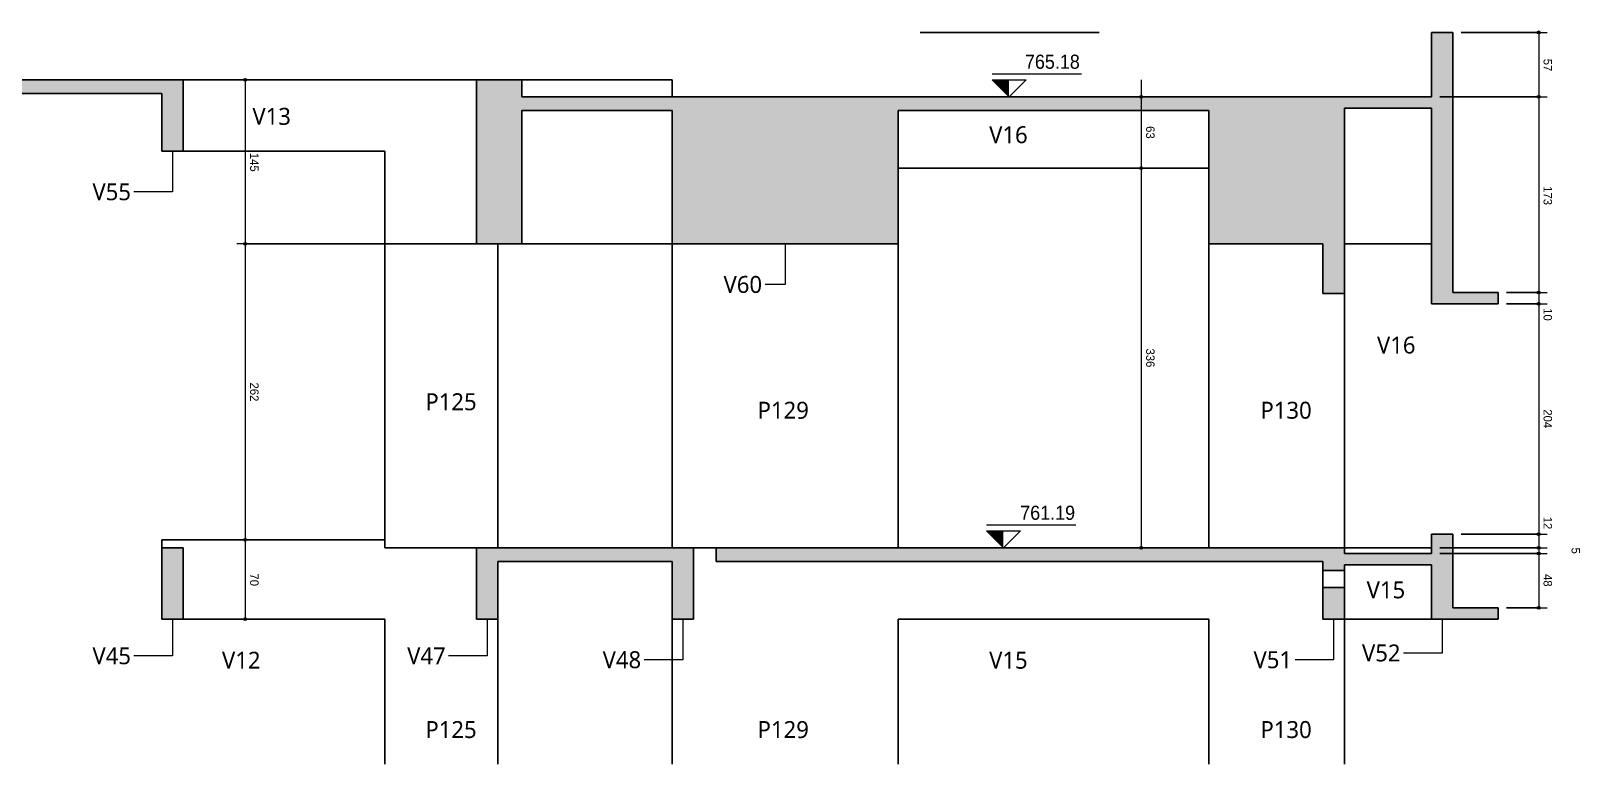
# Model space of a CAD drawing. Header units: centimetres. Extents: x -2136 to 34701, y -1430 to 84208.
# Drawn here: x 23695 to 25066, y 75928 to 76576 of the extents above; entities that cross this region are included whole.
import ezdxf

# ---------------------------------------------------------------- set-up
doc = ezdxf.new("R2010")
doc.units = ezdxf.units.CM
for name, color, linetype, lineweight in [('A-ANNO-DIMS', 7, 'Continuous', 9), ('A-ANNO-DIMS-50', 7, 'Continuous', 9), ('A-FLOR', 7, 'Continuous', 18), ('A-WALL', 7, 'Continuous', 25), ('G-ANNO-DIMS', 7, 'Continuous', 9), ('S-BEAM', 7, 'Continuous', 18), ('S-BEAM-IDEN', 7, 'Continuous', 9), ('S-COLS', 7, 'Continuous', 18), ('S-COLS-IDEN', 7, 'Continuous', 9)]:
    doc.layers.add(name, color=color, linetype=linetype, lineweight=lineweight)
doc.styles.add('Fira Sans', font='FiraSans-Regular.ttf', dxfattribs={"width": 0.95, "height": 12.5})
doc.styles.add('Fira Sans_3', font='FiraSans-Regular.ttf', dxfattribs={"height": 7.5})
doc.styles.add('Gadugi', font='gadugi.ttf', dxfattribs={"height": 15})
doc.dimstyles.new('PED_R80_1_5mm_ACIMA_As_DIR__R00', dxfattribs={"dimscale": 30.48, "dimtxt": 10.229846, "dimasz": 0.328084, "dimexe": 0.246063, "dimexo": 0.246063, "dimgap": 0.049213, "dimtad": 1, "dimdec": 1, "dimrnd": 0.5, "dimdsep": 46, "dimtxsty": 'Fira Sans_3', "dimblk1": 'DOTSMALL', "dimblk2": 'DOTSMALL', "dimsah": 1, "dimcen": 0.09, "dimdle": 0.492126, "dimazin": 0, "dimtfac": 1, "dimtdec": 4, "dimtix": 1, "dimtmove": 0, "dimatfit": 3, "dimfxl": 1, "dimtvp": 1, "dimtolj": 1, "dimtzin": 0, "dimarcsym": 2})
doc.dimstyles.new('PED_R80_1_5mm_ACIMA_As_DIR__R00_2', dxfattribs={"dimscale": 30.48, "dimtxt": 10.229846, "dimasz": 0.328084, "dimexe": 0.246063, "dimexo": 0.246063, "dimgap": 0.049213, "dimtad": 1, "dimdec": 1, "dimrnd": 0.5, "dimdsep": 46, "dimtxsty": 'Fira Sans_3', "dimblk1": 'DOTSMALL', "dimblk2": 'DOTSMALL', "dimsah": 1, "dimcen": 0.09, "dimdle": 0.492126, "dimazin": 0, "dimtfac": 1, "dimtdec": 4, "dimtix": 1, "dimtmove": 2, "dimatfit": 3, "dimfxl": 1, "dimtvp": 1, "dimtolj": 1, "dimtzin": 0, "dimarcsym": 2})

# ---------------------------------------------------------------- blocks, each defined once
blk = doc.blocks.new('DIMBLOCK699-CT002 K1 - CORTE B-B')
at = {"layer": 'A-ANNO-DIMS-50'}
h = blk.add_hatch(color=256, dxfattribs=at)
edge = h.paths.add_edge_path(flags=0)
edge.add_arc((23884.8, 76533), 1.25, 0, 360)
h = blk.add_hatch(color=256, dxfattribs=at)
edge = h.paths.add_edge_path(flags=0)
edge.add_arc((23884.8, 76388), 1.25, 0, 360)
for p, q in [((24101, 76533), (23877.3, 76533)), ((23884.8, 76533), (23884.8, 76388)), ((23884.8, 76533), (24101, 76533)), ((24101, 76388), (23877.3, 76388)), ((23884.8, 76388), (24101, 76388))]:
    blk.add_line(p, q, dxfattribs=at)
for centre in [(23884.8, 76533), (23884.8, 76388)]:
    blk.add_circle(centre, 1.25, dxfattribs=at)
at = {"layer": 'A-ANNO-DIMS-50', "color": 0, "insert": (23896.7, 76468.5), "char_height": 7.5, "width": 19.201, "attachment_point": 1, "rotation": 270, "line_spacing_factor": 1.049215, "style": 'Fira Sans_3'}
blk.add_mtext('145', dxfattribs=at)
blk = doc.blocks.new('_DotSmall')
at = {"color": 0, "linetype": 'ByBlock', "const_width": 0.5}
blk.add_lwpolyline([(-0.0625, 0, 1), (0.0625, 0, 1)], format="xyb", close=True, dxfattribs=at)
blk = doc.blocks.new('DIMBLOCK700-CT002 K1 - CORTE B-B')
at = {"layer": 'A-ANNO-DIMS-50'}
h = blk.add_hatch(color=256, dxfattribs=at)
edge = h.paths.add_edge_path(flags=0)
edge.add_arc((23884.8, 76388), 1.25, 0, 360)
h = blk.add_hatch(color=256, dxfattribs=at)
edge = h.paths.add_edge_path(flags=0)
edge.add_arc((23884.8, 76126), 1.25, 0, 360)
for p, q in [((24101, 76388), (23877.3, 76388)), ((23884.8, 76388), (23884.8, 76126)), ((23884.8, 76388), (24101, 76388)), ((23879, 76126), (23892.3, 76126)), ((23884.8, 76126), (23879, 76126))]:
    blk.add_line(p, q, dxfattribs=at)
for centre in [(23884.8, 76388), (23884.8, 76126)]:
    blk.add_circle(centre, 1.25, dxfattribs=at)
at = {"layer": 'A-ANNO-DIMS-50', "color": 0, "insert": (23896.7, 76265.3), "char_height": 7.5, "width": 19.83, "attachment_point": 1, "rotation": 270, "line_spacing_factor": 1.049215, "style": 'Fira Sans_3'}
blk.add_mtext('262', dxfattribs=at)
blk = doc.blocks.new('DIMBLOCK701-CT002 K1 - CORTE B-B')
at = {"layer": 'A-ANNO-DIMS-50'}
h = blk.add_hatch(color=256, dxfattribs=at)
edge = h.paths.add_edge_path(flags=0)
edge.add_arc((23884.8, 76126), 1.25, 0, 360)
h = blk.add_hatch(color=256, dxfattribs=at)
edge = h.paths.add_edge_path(flags=0)
edge.add_arc((23884.8, 76056), 1.25, 0, 360)
for p, q in [((23879, 76126), (23892.3, 76126)), ((23884.8, 76126), (23879, 76126)), ((23884.8, 76126), (23884.8, 76056)), ((23879, 76056), (23892.3, 76056)), ((23884.8, 76056), (23879, 76056))]:
    blk.add_line(p, q, dxfattribs=at)
for centre in [(23884.8, 76126), (23884.8, 76056)]:
    blk.add_circle(centre, 1.25, dxfattribs=at)
at = {"layer": 'A-ANNO-DIMS-50', "color": 0, "insert": (23896.7, 76096.4), "char_height": 7.5, "width": 13.063, "attachment_point": 1, "rotation": 270, "line_spacing_factor": 1.049215, "style": 'Fira Sans_3'}
blk.add_mtext('70', dxfattribs=at)
blk = doc.blocks.new('DIMBLOCK702-CT002 K1 - CORTE B-B')
at = {"layer": 'A-ANNO-DIMS-50'}
h = blk.add_hatch(color=256, dxfattribs=at)
edge = h.paths.add_edge_path(flags=0)
edge.add_arc((24677.7, 76518), 1.25, 0, 360)
h = blk.add_hatch(color=256, dxfattribs=at)
edge = h.paths.add_edge_path(flags=0)
edge.add_arc((24677.7, 76455), 1.25, 0, 360)
for p, q in [((24677.7, 76533), (24677.7, 76455)), ((24672, 76518), (24685.2, 76518)), ((24677.7, 76518), (24672, 76518)), ((24672, 76455), (24685.2, 76455)), ((24677.7, 76455), (24672, 76455))]:
    blk.add_line(p, q, dxfattribs=at)
for centre in [(24677.7, 76518), (24677.7, 76455)]:
    blk.add_circle(centre, 1.25, dxfattribs=at)
at = {"layer": 'A-ANNO-DIMS-50', "color": 0, "insert": (24689.6, 76492.1), "char_height": 7.5, "width": 13.535, "attachment_point": 1, "rotation": 270, "line_spacing_factor": 1.049215, "style": 'Fira Sans_3'}
blk.add_mtext('63', dxfattribs=at)
blk = doc.blocks.new('DIMBLOCK703-CT002 K1 - CORTE B-B')
at = {"layer": 'A-ANNO-DIMS-50'}
h = blk.add_hatch(color=256, dxfattribs=at)
edge = h.paths.add_edge_path(flags=0)
edge.add_arc((24677.7, 76455), 1.25, 0, 360)
h = blk.add_hatch(color=256, dxfattribs=at)
edge = h.paths.add_edge_path(flags=0)
edge.add_arc((24677.7, 76119), 1.25, 0, 360)
for p, q in [((24672, 76455), (24685.2, 76455)), ((24677.7, 76455), (24672, 76455)), ((24677.7, 76455), (24677.7, 76119)), ((24672, 76119), (24685.2, 76119)), ((24677.7, 76119), (24672, 76119))]:
    blk.add_line(p, q, dxfattribs=at)
for centre in [(24677.7, 76455), (24677.7, 76119)]:
    blk.add_circle(centre, 1.25, dxfattribs=at)
at = {"layer": 'A-ANNO-DIMS-50', "color": 0, "insert": (24689.6, 76295.4), "char_height": 7.5, "width": 20.145, "attachment_point": 1, "rotation": 270, "line_spacing_factor": 1.049215, "style": 'Fira Sans_3'}
blk.add_mtext('336', dxfattribs=at)
blk = doc.blocks.new('DIMBLOCK704-CT002 K1 - CORTE B-B')
at = {"layer": 'A-ANNO-DIMS-50'}
h = blk.add_hatch(color=256, dxfattribs=at)
edge = h.paths.add_edge_path(flags=0)
edge.add_arc((25029.5, 76575), 1.25, 0, 360)
h = blk.add_hatch(color=256, dxfattribs=at)
edge = h.paths.add_edge_path(flags=0)
edge.add_arc((25029.5, 76518), 1.25, 0, 360)
for p, q in [((24961, 76575), (25037, 76575)), ((25029.5, 76575), (24961, 76575)), ((25029.5, 76575), (25029.5, 76518)), ((24942, 76518), (25037, 76518)), ((25029.5, 76518), (24942, 76518))]:
    blk.add_line(p, q, dxfattribs=at)
for centre in [(25029.5, 76575), (25029.5, 76518)]:
    blk.add_circle(centre, 1.25, dxfattribs=at)
at = {"layer": 'A-ANNO-DIMS-50', "color": 0, "insert": (25041.3, 76551.7), "char_height": 7.5, "width": 12.433, "attachment_point": 1, "rotation": 270, "line_spacing_factor": 1.049215, "style": 'Fira Sans_3'}
blk.add_mtext('57', dxfattribs=at)
blk = doc.blocks.new('DIMBLOCK705-CT002 K1 - CORTE B-B')
at = {"layer": 'A-ANNO-DIMS-50'}
h = blk.add_hatch(color=256, dxfattribs=at)
edge = h.paths.add_edge_path(flags=0)
edge.add_arc((25029.5, 76518), 1.25, 0, 360)
h = blk.add_hatch(color=256, dxfattribs=at)
edge = h.paths.add_edge_path(flags=0)
edge.add_arc((25029.5, 76345), 1.25, 0, 360)
for p, q in [((24942, 76518), (25037, 76518)), ((25029.5, 76518), (24942, 76518)), ((25029.5, 76518), (25029.5, 76345)), ((25001, 76345), (25037, 76345)), ((25029.5, 76345), (25001, 76345))]:
    blk.add_line(p, q, dxfattribs=at)
for centre in [(25029.5, 76518), (25029.5, 76345)]:
    blk.add_circle(centre, 1.25, dxfattribs=at)
at = {"layer": 'A-ANNO-DIMS-50', "color": 0, "insert": (25041.3, 76439), "char_height": 7.5, "width": 18.099, "attachment_point": 1, "rotation": 270, "line_spacing_factor": 1.049215, "style": 'Fira Sans_3'}
blk.add_mtext('173', dxfattribs=at)
blk = doc.blocks.new('DIMBLOCK706-CT002 K1 - CORTE B-B')
at = {"layer": 'A-ANNO-DIMS-50'}
h = blk.add_hatch(color=256, dxfattribs=at)
edge = h.paths.add_edge_path(flags=0)
edge.add_arc((25029.5, 76345), 1.25, 0, 360)
h = blk.add_hatch(color=256, dxfattribs=at)
edge = h.paths.add_edge_path(flags=0)
edge.add_arc((25029.5, 76335), 1.25, 0, 360)
for p, q in [((25001, 76345), (25037, 76345)), ((25029.5, 76345), (25001, 76345)), ((25029.5, 76345), (25029.5, 76335)), ((25001, 76335), (25037, 76335)), ((25029.5, 76335), (25001, 76335))]:
    blk.add_line(p, q, dxfattribs=at)
for centre in [(25029.5, 76345), (25029.5, 76335)]:
    blk.add_circle(centre, 1.25, dxfattribs=at)
at = {"layer": 'A-ANNO-DIMS-50', "color": 0, "insert": (25041.3, 76331.1), "char_height": 7.5, "width": 12.905, "attachment_point": 1, "rotation": 270, "line_spacing_factor": 1.049215, "style": 'Fira Sans_3'}
blk.add_mtext('10', dxfattribs=at)
blk = doc.blocks.new('DIMBLOCK707-CT002 K1 - CORTE B-B')
at = {"layer": 'A-ANNO-DIMS-50'}
h = blk.add_hatch(color=256, dxfattribs=at)
edge = h.paths.add_edge_path(flags=0)
edge.add_arc((25029.5, 76335), 1.25, 0, 360)
h = blk.add_hatch(color=256, dxfattribs=at)
edge = h.paths.add_edge_path(flags=0)
edge.add_arc((25029.5, 76131), 1.25, 0, 360)
for p, q in [((25001, 76335), (25037, 76335)), ((25029.5, 76335), (25001, 76335)), ((25029.5, 76335), (25029.5, 76131)), ((24961, 76131), (25037, 76131)), ((25029.5, 76131), (24961, 76131))]:
    blk.add_line(p, q, dxfattribs=at)
for centre in [(25029.5, 76335), (25029.5, 76131)]:
    blk.add_circle(centre, 1.25, dxfattribs=at)
at = {"layer": 'A-ANNO-DIMS-50', "color": 0, "insert": (25041.3, 76241.6), "char_height": 7.5, "width": 20.617, "attachment_point": 1, "rotation": 270, "line_spacing_factor": 1.049215, "style": 'Fira Sans_3'}
blk.add_mtext('204', dxfattribs=at)
blk = doc.blocks.new('DIMBLOCK708-CT002 K1 - CORTE B-B')
at = {"layer": 'A-ANNO-DIMS-50'}
h = blk.add_hatch(color=256, dxfattribs=at)
edge = h.paths.add_edge_path(flags=0)
edge.add_arc((25029.5, 76131), 1.25, 0, 360)
h = blk.add_hatch(color=256, dxfattribs=at)
edge = h.paths.add_edge_path(flags=0)
edge.add_arc((25029.5, 76119), 1.25, 0, 360)
for p, q in [((24961, 76131), (25037, 76131)), ((25029.5, 76131), (24961, 76131)), ((25029.5, 76131), (25029.5, 76119)), ((24942, 76119), (25037, 76119)), ((25029.5, 76119), (24942, 76119))]:
    blk.add_line(p, q, dxfattribs=at)
for centre in [(25029.5, 76131), (25029.5, 76119)]:
    blk.add_circle(centre, 1.25, dxfattribs=at)
at = {"layer": 'A-ANNO-DIMS-50', "color": 0, "insert": (25041.3, 76146.6), "char_height": 7.5, "width": 12.118, "attachment_point": 1, "rotation": 270, "line_spacing_factor": 1.049215, "style": 'Fira Sans_3'}
blk.add_mtext('12', dxfattribs=at)
blk = doc.blocks.new('DIMBLOCK709-CT002 K1 - CORTE B-B')
at = {"layer": 'A-ANNO-DIMS-50'}
h = blk.add_hatch(color=256, dxfattribs=at)
edge = h.paths.add_edge_path(flags=0)
edge.add_arc((25029.5, 76119), 1.25, 0, 360)
h = blk.add_hatch(color=256, dxfattribs=at)
edge = h.paths.add_edge_path(flags=0)
edge.add_arc((25029.5, 76114), 1.25, 0, 360)
for p, q in [((24942, 76119), (25037, 76119)), ((25029.5, 76119), (24942, 76119)), ((24942, 76114), (25037, 76114)), ((25029.5, 76114), (24942, 76114)), ((25029.5, 76119), (25029.5, 76114))]:
    blk.add_line(p, q, dxfattribs=at)
for centre in [(25029.5, 76119), (25029.5, 76114)]:
    blk.add_circle(centre, 1.25, dxfattribs=at)
at = {"layer": 'A-ANNO-DIMS-50', "color": 0, "insert": (25066.1, 76119.3), "char_height": 7.5, "width": 6.61, "attachment_point": 1, "rotation": 270, "line_spacing_factor": 1.049215, "style": 'Fira Sans_3'}
blk.add_mtext('5', dxfattribs=at)
blk = doc.blocks.new('DIMBLOCK710-CT002 K1 - CORTE B-B')
at = {"layer": 'A-ANNO-DIMS-50'}
h = blk.add_hatch(color=256, dxfattribs=at)
edge = h.paths.add_edge_path(flags=0)
edge.add_arc((25029.5, 76114), 1.25, 0, 360)
h = blk.add_hatch(color=256, dxfattribs=at)
edge = h.paths.add_edge_path(flags=0)
edge.add_arc((25029.5, 76066), 1.25, 0, 360)
for p, q in [((24942, 76114), (25037, 76114)), ((25029.5, 76114), (24942, 76114)), ((25029.5, 76114), (25029.5, 76066)), ((25001, 76066), (25037, 76066)), ((25029.5, 76066), (25001, 76066))]:
    blk.add_line(p, q, dxfattribs=at)
for centre in [(25029.5, 76114), (25029.5, 76066)]:
    blk.add_circle(centre, 1.25, dxfattribs=at)
at = {"layer": 'A-ANNO-DIMS-50', "color": 0, "insert": (25041.3, 76095.9), "char_height": 7.5, "width": 14.164, "attachment_point": 1, "rotation": 270, "line_spacing_factor": 1.049215, "style": 'Fira Sans_3'}
blk.add_mtext('48', dxfattribs=at)
blk = doc.blocks.new('Elevações de ponto - SIMBOLO DE NÍVEL-CORTE-2219088-CT002 K1 - CORTE B-B')
at = {"layer": 'G-ANNO-DIMS'}
blk.add_hatch(color=256, dxfattribs=at).paths.add_polyline_path([(-645.3, 76134), (-645.3, 76119), (-660.3, 76134)], flags=0)
for p, q in [((-581.1, 76139.1), (-660.3, 76139.1)), ((-645.3, 76119), (-660.3, 76134)), ((-660.3, 76134), (-630.3, 76134)), ((-630.3, 76134), (-645.3, 76119))]:
    blk.add_line(p, q, dxfattribs=at)

msp = doc.modelspace()

# ---------------------------------------------------------------- hatches: boundary and pattern name
at = {"layer": 'A-FLOR', "true_color": 0xa6a6a6}
for points in [[(23811.04, 76521), (23811.04, 76533), (23657.04, 76533), (23657.04, 76521)], [(24262.54, 76506), (24262.54, 76518), (24129.54, 76518), (24129.54, 76506)], [(24737.54, 76506), (24737.54, 76518), (24462.54, 76518), (24462.54, 76506), (24603.13, 76506)], [(24934.54, 76508), (24934.54, 76518), (24857.54, 76518), (24857.54, 76508), (24931.2, 76508)], [(24993.54, 76335), (24993.54, 76345), (24953.54, 76345), (24953.54, 76335)], [(24819.3, 76107), (24838.54, 76107), (24838.54, 76119), (24301.51, 76119), (24301.51, 76107), (24737.54, 76107)], [(24934.54, 76104), (24934.54, 76114), (24857.54, 76114), (24857.54, 76104)], [(24993.54, 76056), (24993.54, 76066), (24953.54, 76066), (24953.54, 76056)]]:
    msp.add_hatch(color=253, dxfattribs=at).paths.add_polyline_path(points, flags=0)
h = msp.add_hatch(color=253, dxfattribs=at)
h.paths.add_polyline_path([(24118.3, 76107), (24262.54, 76107), (24262.54, 76119), (24108.54, 76119), (24108.54, 76107)], flags=0)
h.paths.add_polyline_path([(22184.54, 76107), (22184.54, 76119), (22030.54, 76119), (22030.54, 76107), (22179.01, 76107)], flags=0)
at = {"layer": 'A-WALL', "true_color": 0xd6c7cd}
msp.add_hatch(color=254, dxfattribs=at).paths.add_polyline_path([(24482.88, 76518), (24640.38, 76518), (24482.3, 76518)], flags=0)
at = {"layer": 'S-BEAM', "true_color": 0xa6a6a6}
for points in [[(24953.54, 76335), (24953.54, 76575), (24934.54, 76575), (24934.54, 76335)], [(23811.04, 76470), (23830.04, 76470), (23830.04, 76533), (23811.04, 76533), (23811.04, 76521)], [(24108.54, 76388), (24129.54, 76388), (24129.54, 76533), (24089.54, 76533), (24089.54, 76388)], [(24360.72, 76388), (24462.54, 76388), (24462.54, 76518), (24262.54, 76518), (24262.54, 76388)], [(24857.54, 76344), (24857.54, 76518), (24737.54, 76518), (24737.54, 76388), (24838.54, 76388), (24838.54, 76344), (24845.54, 76344)], [(24953.54, 76056), (24953.54, 76131), (24934.54, 76131), (24934.54, 76056)], [(23830.04, 76056), (23830.04, 76119), (23811.04, 76119), (23811.04, 76056)], [(24108.54, 76056), (24108.54, 76119), (24089.54, 76119), (24089.54, 76056)], [(24281.54, 76056), (24281.54, 76119), (24262.54, 76119), (24262.54, 76056)]]:
    msp.add_hatch(color=253, dxfattribs=at).paths.add_polyline_path(points, flags=0)
h = msp.add_hatch(color=253, dxfattribs=at)
h.paths.add_polyline_path([(24838.54, 76056), (24857.54, 76056), (24857.54, 76084), (24838.54, 76084)], flags=0)
h.paths.add_polyline_path([(24857.54, 76099), (24857.54, 76119), (24838.54, 76119), (24838.54, 76099), (24844.57, 76099)], flags=0)

# ---------------------------------------------------------------- linework, layer by layer
at = {"layer": 'A-FLOR', "lineweight": 25}
for p, q in [((23811.04, 76533), (23657.04, 76533)), ((23657.04, 76521), (23811.04, 76521)), ((24262.54, 76518), (24129.54, 76518)), ((24129.54, 76506), (24262.54, 76506)), ((24737.54, 76518), (24462.54, 76518)), ((24462.54, 76506), (24737.54, 76506)), ((24934.54, 76518), (24857.54, 76518)), ((24857.54, 76508), (24934.54, 76508)), ((24993.54, 76345), (24953.54, 76345)), ((24993.54, 76335), (24993.54, 76345)), ((24953.54, 76335), (24993.54, 76335)), ((24262.54, 76119), (24108.54, 76119)), ((24838.54, 76119), (24301.51, 76119)), ((24301.51, 76119), (24301.51, 76107)), ((24934.54, 76114), (24857.54, 76114)), ((24108.54, 76107), (24262.54, 76107)), ((24301.51, 76107), (24838.54, 76107)), ((24857.54, 76104), (24934.54, 76104)), ((24993.54, 76066), (24953.54, 76066)), ((24953.54, 76056), (24993.54, 76056)), ((24993.54, 76056), (24993.54, 76066))]:
    msp.add_line(p, q, dxfattribs=at)
at = {"layer": 'A-WALL'}
for p, q in [((24482.26, 76575), (24493.17, 76575)), ((24493.17, 76575), (24516.84, 76575)), ((24516.84, 76575), (24535.82, 76575)), ((24535.82, 76575), (24545.89, 76575)), ((24545.89, 76575), (24556.17, 76575)), ((24556.17, 76575), (24566.52, 76575)), ((24566.52, 76575), (24576.8, 76575)), ((24576.8, 76575), (24586.87, 76575)), ((24586.87, 76575), (24596.59, 76575)), ((24596.59, 76575), (24605.84, 76575)), ((24605.84, 76575), (24629.52, 76575)), ((24629.52, 76575), (24640.43, 76575))]:
    msp.add_line(p, q, dxfattribs=at)
at = {"layer": 'S-BEAM', "lineweight": 25}
for p, q in [((24953.54, 76575), (24934.54, 76575)), ((24934.54, 76575), (24934.54, 76518)), ((24953.54, 76345), (24953.54, 76575)), ((23830.04, 76533), (23811.04, 76533)), ((23811.04, 76521), (23811.04, 76470)), ((23830.04, 76470), (23830.04, 76533)), ((23830.04, 76533), (24008.54, 76533)), ((24129.54, 76533), (24089.54, 76533)), ((24089.54, 76533), (24089.54, 76388)), ((24129.54, 76518), (24129.54, 76533)), ((24129.54, 76533), (24262.54, 76533)), ((24262.54, 76533), (24262.54, 76518)), ((24129.54, 76388), (24129.54, 76506)), ((24462.54, 76518), (24262.54, 76518)), ((24262.54, 76506), (24262.54, 76388)), ((24462.54, 76388), (24462.54, 76506)), ((24857.54, 76518), (24737.54, 76518)), ((24737.54, 76506), (24737.54, 76388)), ((24857.54, 76344), (24857.54, 76508)), ((24934.54, 76508), (24934.54, 76335)), ((23811.04, 76470), (23830.04, 76470)), ((23830.04, 76470), (24008.54, 76470)), ((24462.54, 76455), (24737.54, 76455)), ((24089.54, 76388), (24129.54, 76388)), ((24129.54, 76388), (24262.54, 76388)), ((24262.54, 76388), (24462.54, 76388)), ((24737.54, 76388), (24838.54, 76388)), ((24838.54, 76388), (24838.54, 76344)), ((24857.54, 76388), (24934.54, 76388)), ((24838.54, 76344), (24857.54, 76344)), ((24934.54, 76335), (24953.54, 76335)), ((23811.04, 76126), (23811.04, 76119)), ((23811.04, 76126), (24008.54, 76126)), ((24008.54, 76119), (24008.54, 76126)), ((24953.54, 76131), (24934.54, 76131)), ((24934.54, 76131), (24934.54, 76114)), ((24953.54, 76066), (24953.54, 76131)), ((23830.04, 76119), (23811.04, 76119)), ((23811.04, 76119), (23811.04, 76056)), ((23830.04, 76056), (23830.04, 76119)), ((24108.54, 76119), (24089.54, 76119)), ((24089.54, 76119), (24089.54, 76056)), ((24281.54, 76119), (24262.54, 76119)), ((24281.54, 76056), (24281.54, 76119)), ((24857.54, 76119), (24838.54, 76119)), ((24857.54, 76114), (24857.54, 76119)), ((24857.54, 76119), (24934.54, 76119)), ((24108.54, 76056), (24108.54, 76107)), ((24262.54, 76107), (24262.54, 76056)), ((24838.54, 76107), (24838.54, 76099)), ((24838.54, 76099), (24857.54, 76099)), ((24838.54, 76084), (24838.54, 76099)), ((24857.54, 76099), (24857.54, 76104)), ((24857.54, 76099), (24857.54, 76084)), ((24934.54, 76104), (24934.54, 76056)), ((24857.54, 76084), (24838.54, 76084)), ((24838.54, 76084), (24838.54, 76056)), ((24857.54, 76056), (24857.54, 76084)), ((23811.04, 76056), (23830.04, 76056)), ((23830.04, 76056), (24008.54, 76056)), ((24089.54, 76056), (24108.54, 76056)), ((24262.54, 76056), (24281.54, 76056)), ((24737.54, 76056), (24462.54, 76056)), ((24838.54, 76056), (24857.54, 76056)), ((24857.54, 76056), (24934.54, 76056)), ((24934.54, 76056), (24953.54, 76056))]:
    msp.add_line(p, q, dxfattribs=at)
at = {"layer": 'S-BEAM-IDEN'}
for p, q in [((23820.54, 76470), (23820.54, 76433.98)), ((23820.54, 76433.98), (23786.36, 76433.98)), ((24362.54, 76388), (24362.54, 76351.98)), ((24362.54, 76351.98), (24344.86, 76351.98)), ((23820.54, 76056), (23820.54, 76023.48)), ((24099.04, 76056), (24099.04, 76023.48)), ((24272.04, 76056), (24272.04, 76019.98)), ((24848.04, 76056), (24848.04, 76019.98)), ((24944.04, 76056), (24944.04, 76025.98)), ((24944.04, 76025.98), (24909.86, 76025.98)), ((23820.54, 76023.48), (23786.36, 76023.48)), ((24099.04, 76023.48), (24064.86, 76023.48)), ((24272.04, 76019.98), (24237.86, 76019.98)), ((24848.04, 76019.98), (24813.86, 76019.98))]:
    msp.add_line(p, q, dxfattribs=at)
at = {"layer": 'S-COLS', "lineweight": 25}
for p, q in [((24089.54, 76533), (24008.54, 76533)), ((24008.54, 76470), (24008.54, 76119)), ((24108.54, 76388), (24108.54, 76119)), ((24262.54, 76388), (24262.54, 76119)), ((24462.54, 76388), (24462.54, 76119)), ((24737.54, 76388), (24737.54, 76119)), ((24857.54, 76344), (24857.54, 76119)), ((24089.54, 76119), (24008.54, 76119)), ((24089.54, 76119), (24008.54, 76119)), ((24301.51, 76119), (24281.54, 76119)), ((24301.51, 76119), (24281.54, 76119)), ((24008.54, 76056), (24008.54, 75927.79)), ((24108.54, 76056), (24108.54, 75927.79)), ((24262.54, 76056), (24262.54, 75927.79)), ((24462.54, 76056), (24462.54, 75927.79)), ((24737.54, 76056), (24737.54, 75927.79)), ((24857.54, 76056), (24857.54, 75927.79))]:
    msp.add_line(p, q, dxfattribs=at)

# ---------------------------------------------------------------- block references
at = {"layer": 'G-ANNO-DIMS'}
for p in [(25206.1, 399), (25201.13, 0)]:
    msp.add_blockref('Elevações de ponto - SIMBOLO DE NÍVEL-CORTE-2219088-CT002 K1 - CORTE B-B', p, dxfattribs=at)

# ---------------------------------------------------------------- texts
at = {"layer": 'G-ANNO-DIMS', "char_height": 12.5, "attachment_point": 1, "line_spacing_factor": 1.049215, "style": 'Fira Sans'}
for s, insert, width in [('765.18', (24574.85, 76555.31), 56.2613), ('761.19', (24570.66, 76156.31), 54.42)]:
    msp.add_mtext(s, dxfattribs=dict(at, insert=insert, width=width))
at = {"layer": 'S-BEAM-IDEN', "char_height": 15, "width": 44.0928, "attachment_point": 1, "style": 'Gadugi'}
for s, insert in [('V13', (23891.21, 76508.26)), ('V16', (24543.19, 76491.98)), ('V55', (23749.66, 76441.53)), ('V60', (24308.16, 76359.53)), ('V16', (24886.41, 76305.92)), ('V15', (24877.28, 76089.37)), ('V45', (23749.66, 76031.03)), ('V12', (23864.31, 76027.1)), ('V47', (24028.16, 76031.03)), ('V48', (24201.16, 76027.53)), ('V15', (24543.19, 76027.1)), ('V51', (24777.16, 76027.53)), ('V52', (24873.16, 76033.53))]:
    msp.add_mtext(s, dxfattribs=dict(at, insert=insert))
at = {"layer": 'S-COLS-IDEN', "char_height": 15, "width": 56.519, "attachment_point": 1, "style": 'Gadugi'}
for s, insert in [('P125', (24044.28, 76255.77)), ('P129', (24338.28, 76248.27)), ('P130', (24783.28, 76248.27)), ('P125', (24044.28, 75965.77)), ('P129', (24338.28, 75965.77)), ('P130', (24783.28, 75965.77))]:
    msp.add_mtext(s, dxfattribs=dict(at, insert=insert))

# ---------------------------------------------------------------- dimensions: what is measured, and where the dimension line sits
at = {"layer": 'A-ANNO-DIMS'}
for base, p1, p2, override, picture, middle in [((25029.45, 76518), (24953.54, 76575), (24934.54, 76518), {"dimtad": 4, "dimpost": '<>', "dimfxl": 60.083276}, 'DIMBLOCK704-CT002 K1 - CORTE B-B', (25034.77, 76546.5)), ((23884.77, 76388), (24108.54, 76533), (24108.54, 76388), {"dimtad": 4, "dimpost": '<>', "dimfxl": 145}, 'DIMBLOCK699-CT002 K1 - CORTE B-B', (23890.08, 76460.5)), ((24677.69, 76455), (24679.46, 76518), (24679.46, 76455), {"dimtad": 4, "dimpost": '<>', "dimfxl": 63}, 'DIMBLOCK702-CT002 K1 - CORTE B-B', (24683.01, 76486.5)), ((25029.45, 76345), (24934.54, 76518), (24993.54, 76345), {"dimtad": 4, "dimpost": '<>', "dimfxl": 182.784026}, 'DIMBLOCK705-CT002 K1 - CORTE B-B', (25034.77, 76431.5)), ((24677.69, 76119), (24679.46, 76455), (24679.46, 76119), {"dimtad": 4, "dimpost": '<>', "dimfxl": 336.002}, 'DIMBLOCK703-CT002 K1 - CORTE B-B', (24683.01, 76287)), ((23884.77, 76126), (24108.54, 76388), (23886.54, 76126), {"dimtad": 4, "dimpost": '<>', "dimfxl": 343.40739}, 'DIMBLOCK700-CT002 K1 - CORTE B-B', (23890.08, 76257)), ((25029.45, 76131), (24993.54, 76335), (24953.54, 76131), {"dimtad": 4, "dimpost": '<>', "dimfxl": 207.886546}, 'DIMBLOCK707-CT002 K1 - CORTE B-B', (25034.77, 76233)), ((23884.77, 76056), (23886.54, 76126), (23886.54, 76056), {"dimtad": 4, "dimpost": '<>', "dimfxl": 70}, 'DIMBLOCK701-CT002 K1 - CORTE B-B', (23890.08, 76091)), ((25029.45, 76066), (24934.54, 76114), (24993.54, 76066), {"dimtad": 4, "dimpost": '<>', "dimfxl": 76.059187}, 'DIMBLOCK710-CT002 K1 - CORTE B-B', (25034.77, 76090))]:
    dim = msp.add_linear_dim(base=base, p1=p1, p2=p2, angle=90, dimstyle='PED_R80_1_5mm_ACIMA_As_DIR__R00', override=override, dxfattribs=at)
    dim.commit()
    dim.dimension.update_dxf_attribs({"geometry": picture, "text_midpoint": middle})
for base, p1, p2, override, picture, middle in [((25029.45, 76335), (24993.54, 76345), (24993.54, 76335), {"dimtad": 4, "dimpost": '<>', "dimfxl": 10}, 'DIMBLOCK706-CT002 K1 - CORTE B-B', (25036.34, 76324.6)), ((25029.45, 76119), (24953.54, 76131), (24934.54, 76119), {"dimtad": 4, "dimpost": '<>', "dimfxl": 22.472205}, 'DIMBLOCK708-CT002 K1 - CORTE B-B', (25036.34, 76140.49)), ((25029.45, 76114), (24934.54, 76119), (24934.54, 76114), {"dimtad": 4, "dimpost": '<>', "dimfxl": 5}, 'DIMBLOCK709-CT002 K1 - CORTE B-B', (25061.08, 76115.95))]:
    dim = msp.add_linear_dim(base=base, p1=p1, p2=p2, angle=90, dimstyle='PED_R80_1_5mm_ACIMA_As_DIR__R00_2', override=override, dxfattribs=at)
    dim.commit()
    dim.dimension.update_dxf_attribs({"geometry": picture, "text_midpoint": middle, "dimtype": 160, "text_rotation": 90})

doc.saveas('drawing.dxf')
